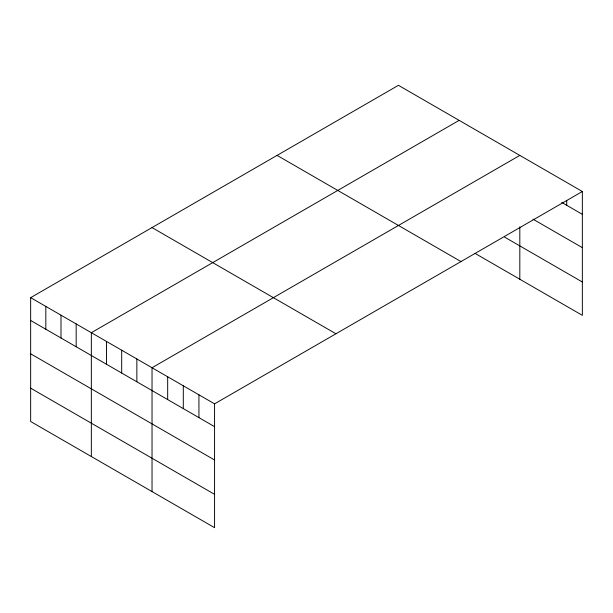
<?xml version="1.0" encoding="UTF-8"?>
<svg xmlns="http://www.w3.org/2000/svg" width="613" height="613" viewBox="0 0 613 613"><rect width="100%" height="100%" fill="white"/><g stroke="black" fill="none" stroke-linecap="round" stroke-linejoin="round"><path stroke-width="0.92" d="M582.35 191.501L214.565 403.844L214.565 527.678L30.65 421.499L30.65 297.657L398.435 85.322L582.35 191.501L582.35 315.343L475.098 253.422M459.129 120.363L91.345 332.698L91.345 456.539M519.816 155.403L152.032 367.739L152.032 491.58M561.784 202.443L582.35 214.32M532.981 219.155L582.35 247.652M504.645 237.139L582.35 282.003M277.068 155.388L460.984 261.575M152.016 227.584L335.932 333.771M30.65 297.657L214.565 403.844M30.65 320.476L214.565 426.656M30.65 353.808L214.565 459.995M30.65 388.159L214.565 494.339M566.719 200.543L566.719 205.294M519.816 226.818L519.816 279.237M198.934 394.818L198.934 417.629M183.302 385.792L183.302 408.603M167.671 376.765L167.671 399.576M136.86 358.98L136.86 381.792M121.688 350.222L121.688 373.033M106.516 341.456L106.516 364.275M76.173 323.94L76.173 346.751M60.993 315.182L60.993 337.993M45.822 306.416L45.822 329.235"/></g></svg>
